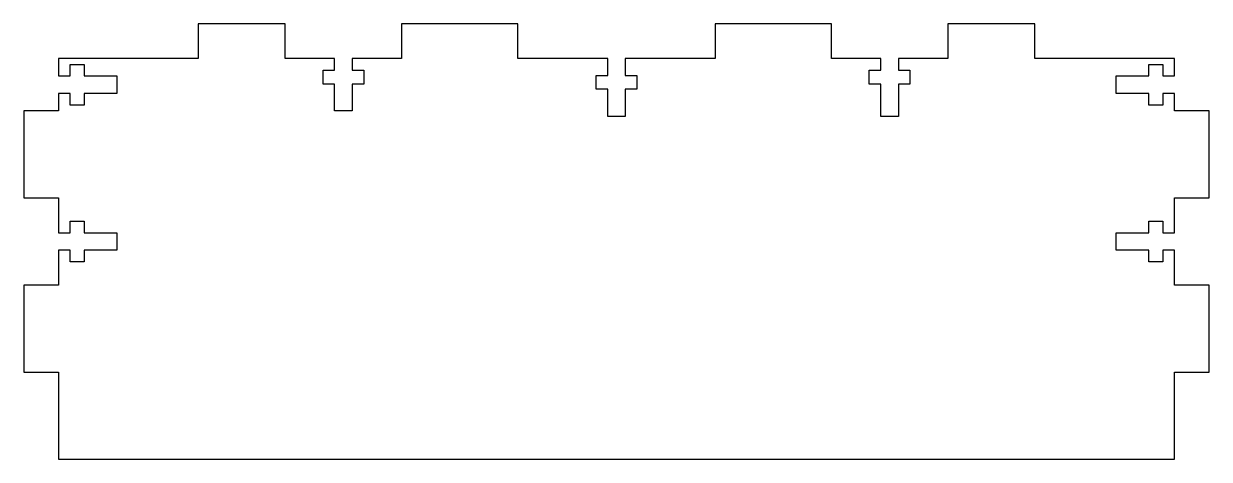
# Model space of a CAD drawing. Header units: millimetres. Extents: x 90 to 294, y 342 to 417.
import ezdxf

# ---------------------------------------------------------------- set-up
doc = ezdxf.new("R2010")
doc.units = ezdxf.units.MM

msp = doc.modelspace()

# ---------------------------------------------------------------- linework, layer by layer
msp.add_lwpolyline([(285.76, 408.33), (287.76, 408.33), (287.76, 411.33), (263.76, 411.33), (263.76, 417.33), (248.76, 417.33), (248.76, 411.33), (240.26, 411.33), (240.26, 409.33), (242.26, 409.33), (242.26, 406.93), (240.26, 406.93), (240.26, 401.33), (237.26, 401.33), (237.26, 406.93), (235.26, 406.93), (235.26, 409.33), (237.26, 409.33), (237.26, 411.33), (228.76, 411.33), (228.76, 417.33), (208.76, 417.33), (208.76, 411.33), (193.26, 411.33), (193.26, 408.43), (195.26, 408.43), (195.26, 406.03), (193.26, 406.03), (193.26, 401.33), (190.26, 401.33), (190.26, 406.03), (188.26, 406.03), (188.26, 408.43), (190.26, 408.43), (190.26, 411.33), (174.76, 411.33), (174.76, 417.33), (154.76, 417.33), (154.76, 411.33), (146.26, 411.33), (146.26, 409.33), (148.26, 409.33), (148.26, 406.93), (146.26, 406.93), (146.26, 402.33), (143.26, 402.33), (143.26, 406.93), (141.26, 406.93), (141.26, 409.33), (143.26, 409.33), (143.26, 411.33), (134.76, 411.33), (134.76, 417.33), (119.76, 417.33), (119.76, 411.33), (95.76, 411.33), (95.76, 408.33), (97.76, 408.33), (97.76, 410.33), (100.16, 410.33), (100.16, 408.33), (105.76, 408.33), (105.76, 405.33), (100.16, 405.33), (100.16, 403.33), (97.76, 403.33), (97.76, 405.33), (95.76, 405.33), (95.76, 402.33), (89.76, 402.33), (89.76, 387.33), (95.76, 387.33), (95.76, 381.33), (97.76, 381.33), (97.76, 383.33), (100.16, 383.33), (100.16, 381.33), (105.76, 381.33), (105.76, 378.33), (100.16, 378.33), (100.16, 376.33), (97.76, 376.33), (97.76, 378.33), (95.76, 378.33), (95.76, 372.33), (89.76, 372.33), (89.76, 357.33), (95.76, 357.33), (95.76, 342.33), (287.76, 342.33), (287.76, 357.33), (293.76, 357.33), (293.76, 372.33), (287.76, 372.33), (287.76, 378.33), (285.76, 378.33), (285.76, 376.33), (283.36, 376.33), (283.36, 378.33), (277.76, 378.33), (277.76, 381.33), (283.36, 381.33), (283.36, 383.33), (285.76, 383.33), (285.76, 381.33), (287.76, 381.33), (287.76, 387.33), (293.76, 387.33), (293.76, 402.33), (287.76, 402.33), (287.76, 405.33), (285.76, 405.33), (285.76, 403.33), (283.36, 403.33), (283.36, 405.33), (277.76, 405.33), (277.76, 408.33), (283.36, 408.33), (283.36, 410.33), (285.76, 410.33)], close=True)

doc.saveas('drawing.dxf')
